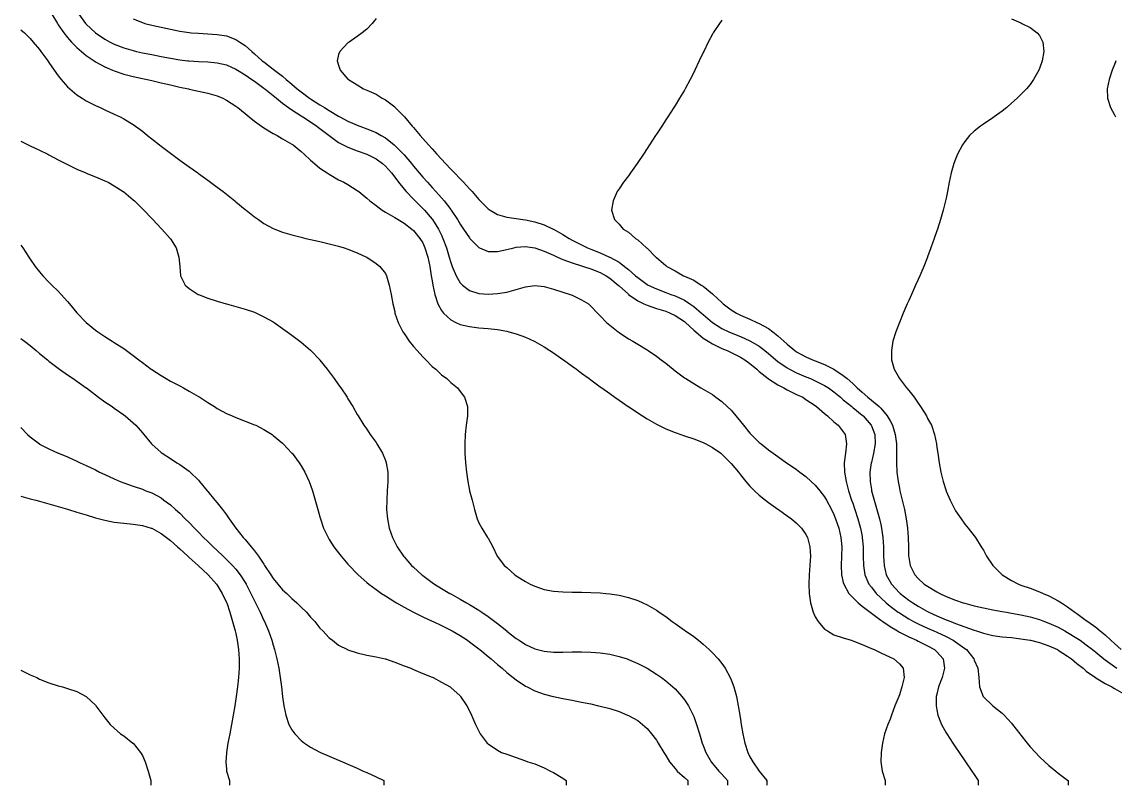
# Model space of a CAD drawing. Header units: inches. Extents: x 2679276 to 2679656, y 1246784 to 1247152.
# Drawn here: x 2679367.8 to 2679426.3, y 1246784 to 1246824.8 of the extents above; entities that cross this region are included whole.
import ezdxf

# ---------------------------------------------------------------- set-up
doc = ezdxf.new("R2010")
doc.units = ezdxf.units.IN
doc.header["$MEASUREMENT"] = 0
for name, color, linetype in [('475', 7, 'Continuous'), ('476', 7, 'Continuous'), ('477', 7, 'Continuous'), ('478', 7, 'Continuous'), ('479', 7, 'Continuous'), ('480', 7, 'Continuous'), ('481', 7, 'Continuous'), ('482', 7, 'Continuous'), ('483', 7, 'Continuous'), ('484', 7, 'Continuous'), ('485', 7, 'Continuous'), ('486', 7, 'Continuous'), ('487', 7, 'Continuous'), ('488', 7, 'Continuous')]:
    doc.layers.add(name, color=color, linetype=linetype)

msp = doc.modelspace()

# ---------------------------------------------------------------- linework, layer by layer
at = {"layer": '475', "elevation": 475}
msp.add_lwpolyline([(2679426.321, 1246822.75), (2679426.25, 1246822.547), (2679426.139, 1246822.25), (2679425.971, 1246821.75), (2679425.87, 1246821.25), (2679425.887, 1246820.75), (2679426.042, 1246820.25), (2679426.25, 1246819.866), (2679426.317, 1246819.75)], dxfattribs=at)
at = {"layer": '476', "elevation": 476}
msp.add_lwpolyline([(2679420.75, 1246824.994), (2679421.25, 1246824.774), (2679421.307, 1246824.75), (2679421.75, 1246824.536), (2679422.127, 1246824.25), (2679422.25, 1246824.1), (2679422.422, 1246823.75), (2679422.481, 1246823.25), (2679422.391, 1246822.75), (2679422.25, 1246822.333), (2679422.216, 1246822.25), (2679421.929, 1246821.75), (2679421.75, 1246821.479), (2679421.555, 1246821.25), (2679421.25, 1246820.945), (2679421.059, 1246820.75), (2679420.75, 1246820.484), (2679420.495, 1246820.25), (2679420.25, 1246820.062), (2679419.821, 1246819.75), (2679419.75, 1246819.702), (2679419.25, 1246819.364), (2679419.083, 1246819.25), (2679418.75, 1246818.977), (2679418.506, 1246818.75), (2679418.25, 1246818.427), (2679418.122, 1246818.25), (2679417.853, 1246817.75), (2679417.75, 1246817.49), (2679417.657, 1246817.25), (2679417.515, 1246816.75), (2679417.409, 1246816.25), (2679417.319, 1246815.75), (2679417.25, 1246815.393), (2679417.223, 1246815.25), (2679417.1, 1246814.75), (2679416.947, 1246814.25), (2679416.782, 1246813.75), (2679416.75, 1246813.656), (2679416.607, 1246813.25), (2679416.43, 1246812.75), (2679416.25, 1246812.257), (2679416.247, 1246812.25), (2679416.049, 1246811.75), (2679415.839, 1246811.25), (2679415.75, 1246811.047), (2679415.618, 1246810.75), (2679415.394, 1246810.25), (2679415.25, 1246809.922), (2679415.173, 1246809.75), (2679414.956, 1246809.25), (2679414.752, 1246808.75), (2679414.75, 1246808.746), (2679414.553, 1246808.25), (2679414.402, 1246807.75), (2679414.324, 1246807.25), (2679414.329, 1246806.75), (2679414.474, 1246806.25), (2679414.749, 1246805.75), (2679414.75, 1246805.749), (2679415.136, 1246805.25), (2679415.25, 1246805.113), (2679415.531, 1246804.75), (2679415.75, 1246804.431), (2679415.885, 1246804.25), (2679416.191, 1246803.75), (2679416.25, 1246803.62), (2679416.459, 1246803.25), (2679416.632, 1246802.75), (2679416.726, 1246802.25), (2679416.75, 1246802.069), (2679416.798, 1246801.75), (2679416.873, 1246801.25), (2679416.971, 1246800.75), (2679417.097, 1246800.25), (2679417.244, 1246799.75), (2679417.25, 1246799.732), (2679417.466, 1246799.25), (2679417.711, 1246798.75), (2679417.75, 1246798.675), (2679418.047, 1246798.25), (2679418.25, 1246797.969), (2679418.429, 1246797.75), (2679418.75, 1246797.342), (2679418.814, 1246797.25), (2679419.129, 1246796.75), (2679419.25, 1246796.561), (2679419.412, 1246796.25), (2679419.75, 1246795.751), (2679419.751, 1246795.75), (2679420.242, 1246795.25), (2679420.25, 1246795.245), (2679420.75, 1246794.945), (2679421.119, 1246794.75), (2679421.25, 1246794.702), (2679421.75, 1246794.528), (2679422.25, 1246794.338), (2679422.441, 1246794.25), (2679422.75, 1246794.131), (2679423.25, 1246793.867), (2679423.416, 1246793.75), (2679423.75, 1246793.545), (2679424.132, 1246793.25), (2679424.25, 1246793.173), (2679424.75, 1246792.807), (2679424.823, 1246792.75), (2679425.25, 1246792.448), (2679425.491, 1246792.25), (2679425.75, 1246792.038), (2679426.058, 1246791.75), (2679426.25, 1246791.577), (2679426.608, 1246791.25)], dxfattribs=at)
at = {"layer": '477', "elevation": 477}
msp.add_lwpolyline([(2679405.25, 1246824.929), (2679405.121, 1246824.75), (2679404.793, 1246824.25), (2679404.75, 1246824.176), (2679404.523, 1246823.75), (2679404.279, 1246823.25), (2679404.25, 1246823.185), (2679404.045, 1246822.75), (2679403.81, 1246822.25), (2679403.75, 1246822.125), (2679403.557, 1246821.75), (2679403.286, 1246821.25), (2679403.25, 1246821.185), (2679402.993, 1246820.75), (2679402.75, 1246820.358), (2679402.682, 1246820.25), (2679402.359, 1246819.75), (2679402.25, 1246819.585), (2679402.032, 1246819.25), (2679401.75, 1246818.822), (2679401.704, 1246818.75), (2679401.379, 1246818.25), (2679401.25, 1246818.056), (2679401.051, 1246817.75), (2679400.75, 1246817.305), (2679400.713, 1246817.25), (2679400.361, 1246816.75), (2679400.25, 1246816.599), (2679399.994, 1246816.25), (2679399.75, 1246815.896), (2679399.657, 1246815.75), (2679399.433, 1246815.25), (2679399.35, 1246814.75), (2679399.512, 1246814.25), (2679399.75, 1246814.011), (2679399.98, 1246813.75), (2679400.25, 1246813.58), (2679400.636, 1246813.25), (2679400.75, 1246813.176), (2679401.214, 1246812.75), (2679401.25, 1246812.72), (2679401.713, 1246812.25), (2679401.75, 1246812.218), (2679402.25, 1246811.794), (2679402.303, 1246811.75), (2679402.75, 1246811.511), (2679403.206, 1246811.25), (2679403.25, 1246811.232), (2679403.75, 1246811.008), (2679404.148, 1246810.75), (2679404.25, 1246810.689), (2679404.75, 1246810.281), (2679404.781, 1246810.25), (2679405.25, 1246809.813), (2679405.318, 1246809.75), (2679405.75, 1246809.434), (2679406.03, 1246809.25), (2679406.25, 1246809.147), (2679406.75, 1246808.933), (2679407.116, 1246808.75), (2679407.25, 1246808.693), (2679407.75, 1246808.42), (2679407.978, 1246808.25), (2679408.25, 1246808.042), (2679408.566, 1246807.75), (2679408.75, 1246807.587), (2679409.148, 1246807.25), (2679409.25, 1246807.181), (2679409.75, 1246806.913), (2679410.095, 1246806.75), (2679410.25, 1246806.691), (2679410.75, 1246806.501), (2679411.242, 1246806.25), (2679411.25, 1246806.246), (2679411.75, 1246805.919), (2679411.947, 1246805.75), (2679412.25, 1246805.484), (2679412.491, 1246805.25), (2679412.75, 1246805.023), (2679413.065, 1246804.75), (2679413.25, 1246804.601), (2679413.659, 1246804.25), (2679413.75, 1246804.158), (2679414.104, 1246803.75), (2679414.25, 1246803.494), (2679414.383, 1246803.25), (2679414.53, 1246802.75), (2679414.586, 1246802.25), (2679414.595, 1246801.75), (2679414.589, 1246801.25), (2679414.609, 1246800.75), (2679414.676, 1246800.25), (2679414.75, 1246799.881), (2679414.779, 1246799.75), (2679414.903, 1246799.25), (2679415.019, 1246798.75), (2679415.115, 1246798.25), (2679415.185, 1246797.75), (2679415.225, 1246797.25), (2679415.235, 1246796.75), (2679415.24, 1246796.25), (2679415.25, 1246796.172), (2679415.322, 1246795.75), (2679415.567, 1246795.25), (2679415.75, 1246795.047), (2679416.082, 1246794.75), (2679416.25, 1246794.638), (2679416.75, 1246794.338), (2679416.912, 1246794.25), (2679417.25, 1246794.099), (2679417.75, 1246793.899), (2679418.168, 1246793.75), (2679418.25, 1246793.726), (2679418.75, 1246793.6), (2679419.25, 1246793.485), (2679419.75, 1246793.384), (2679420.25, 1246793.293), (2679420.484, 1246793.25), (2679420.75, 1246793.207), (2679421.25, 1246793.114), (2679421.75, 1246792.999), (2679422.25, 1246792.853), (2679422.521, 1246792.75), (2679422.75, 1246792.669), (2679423.25, 1246792.445), (2679423.606, 1246792.25), (2679423.75, 1246792.172), (2679424.25, 1246791.864), (2679424.416, 1246791.75), (2679424.75, 1246791.51), (2679425.078, 1246791.25), (2679425.25, 1246791.109), (2679425.679, 1246790.75), (2679425.75, 1246790.694), (2679426.25, 1246790.338), (2679426.39, 1246790.25)], dxfattribs=at)
at = {"layer": '478', "elevation": 478}
msp.add_lwpolyline([(2679386.75, 1246825.014), (2679386.546, 1246824.75), (2679386.25, 1246824.446), (2679386.008, 1246824.25), (2679385.75, 1246824.056), (2679385.309, 1246823.75), (2679385.25, 1246823.702), (2679384.814, 1246823.25), (2679384.75, 1246823.08), (2679384.674, 1246822.75), (2679384.75, 1246822.509), (2679384.828, 1246822.25), (2679385.25, 1246821.773), (2679385.269, 1246821.75), (2679385.75, 1246821.462), (2679386.073, 1246821.25), (2679386.25, 1246821.179), (2679386.75, 1246820.957), (2679387.074, 1246820.75), (2679387.25, 1246820.664), (2679387.75, 1246820.28), (2679387.778, 1246820.25), (2679388.25, 1246819.775), (2679388.269, 1246819.75), (2679388.688, 1246819.25), (2679388.75, 1246819.179), (2679389.113, 1246818.75), (2679389.25, 1246818.592), (2679389.558, 1246818.25), (2679389.75, 1246818.034), (2679390.009, 1246817.75), (2679390.25, 1246817.483), (2679390.466, 1246817.25), (2679390.75, 1246816.948), (2679390.944, 1246816.75), (2679391.25, 1246816.435), (2679391.433, 1246816.25), (2679391.75, 1246815.901), (2679391.886, 1246815.75), (2679392.25, 1246815.321), (2679392.314, 1246815.25), (2679392.75, 1246814.824), (2679392.852, 1246814.75), (2679393.25, 1246814.531), (2679393.75, 1246814.385), (2679394.25, 1246814.304), (2679394.613, 1246814.25), (2679394.75, 1246814.233), (2679395.25, 1246814.136), (2679395.75, 1246813.977), (2679396.231, 1246813.75), (2679396.25, 1246813.741), (2679396.75, 1246813.463), (2679397.085, 1246813.25), (2679397.25, 1246813.16), (2679397.75, 1246812.905), (2679398.064, 1246812.75), (2679398.25, 1246812.677), (2679398.75, 1246812.48), (2679399.245, 1246812.25), (2679399.25, 1246812.248), (2679399.75, 1246811.968), (2679400.047, 1246811.75), (2679400.25, 1246811.589), (2679400.637, 1246811.25), (2679400.75, 1246811.153), (2679401.25, 1246810.787), (2679401.314, 1246810.75), (2679401.75, 1246810.544), (2679402.25, 1246810.353), (2679402.52, 1246810.25), (2679402.75, 1246810.167), (2679403.25, 1246809.938), (2679403.547, 1246809.75), (2679403.75, 1246809.608), (2679404.17, 1246809.25), (2679404.25, 1246809.178), (2679404.743, 1246808.75), (2679404.75, 1246808.744), (2679405.25, 1246808.428), (2679405.619, 1246808.25), (2679405.75, 1246808.191), (2679406.25, 1246807.991), (2679406.75, 1246807.77), (2679406.787, 1246807.75), (2679407.25, 1246807.475), (2679407.547, 1246807.25), (2679407.75, 1246807.083), (2679408.141, 1246806.75), (2679408.25, 1246806.662), (2679408.75, 1246806.317), (2679408.871, 1246806.25), (2679409.25, 1246806.057), (2679409.75, 1246805.849), (2679409.992, 1246805.75), (2679410.25, 1246805.636), (2679410.75, 1246805.382), (2679410.955, 1246805.25), (2679411.25, 1246805.034), (2679411.594, 1246804.75), (2679411.75, 1246804.618), (2679412.199, 1246804.25), (2679412.25, 1246804.208), (2679412.75, 1246803.798), (2679412.804, 1246803.75), (2679413.239, 1246803.25), (2679413.25, 1246803.225), (2679413.428, 1246802.75), (2679413.449, 1246802.25), (2679413.369, 1246801.75), (2679413.25, 1246801.259), (2679413.247, 1246801.25), (2679413.169, 1246800.75), (2679413.182, 1246800.25), (2679413.25, 1246799.823), (2679413.262, 1246799.75), (2679413.394, 1246799.25), (2679413.541, 1246798.75), (2679413.679, 1246798.25), (2679413.75, 1246797.935), (2679413.793, 1246797.75), (2679413.87, 1246797.25), (2679413.896, 1246796.75), (2679413.898, 1246796.25), (2679413.93, 1246795.75), (2679414.049, 1246795.25), (2679414.25, 1246794.875), (2679414.326, 1246794.75), (2679414.75, 1246794.293), (2679414.796, 1246794.25), (2679415.25, 1246793.899), (2679415.465, 1246793.75), (2679415.75, 1246793.574), (2679416.25, 1246793.287), (2679416.321, 1246793.25), (2679416.75, 1246793.056), (2679417.25, 1246792.847), (2679417.496, 1246792.75), (2679417.75, 1246792.655), (2679418.25, 1246792.472), (2679418.75, 1246792.289), (2679418.882, 1246792.25), (2679419.25, 1246792.126), (2679419.75, 1246792.012), (2679420.25, 1246791.94), (2679420.75, 1246791.891), (2679421.25, 1246791.835), (2679421.75, 1246791.755), (2679421.772, 1246791.75), (2679422.25, 1246791.624), (2679422.75, 1246791.451), (2679423.204, 1246791.25), (2679423.25, 1246791.225), (2679423.75, 1246790.899), (2679423.961, 1246790.75), (2679424.25, 1246790.511), (2679424.576, 1246790.25), (2679424.75, 1246790.104), (2679425.246, 1246789.75), (2679425.25, 1246789.747), (2679425.75, 1246789.431), (2679426.112, 1246789.25), (2679426.25, 1246789.17), (2679426.75, 1246788.886)], dxfattribs=at)
at = {"layer": '479', "elevation": 479}
msp.add_lwpolyline([(2679373.75, 1246824.994), (2679374.25, 1246824.793), (2679374.378, 1246824.75), (2679374.75, 1246824.663), (2679375.25, 1246824.553), (2679375.75, 1246824.443), (2679376.25, 1246824.341), (2679376.75, 1246824.261), (2679376.859, 1246824.25), (2679377.25, 1246824.22), (2679377.75, 1246824.198), (2679378.25, 1246824.162), (2679378.75, 1246824.077), (2679379.25, 1246823.888), (2679379.459, 1246823.75), (2679379.75, 1246823.562), (2679380.098, 1246823.25), (2679380.25, 1246823.126), (2679380.667, 1246822.75), (2679380.75, 1246822.685), (2679381.25, 1246822.298), (2679381.311, 1246822.25), (2679381.75, 1246821.918), (2679381.951, 1246821.75), (2679382.25, 1246821.501), (2679382.536, 1246821.25), (2679382.75, 1246821.08), (2679383.186, 1246820.75), (2679383.25, 1246820.708), (2679383.75, 1246820.398), (2679383.988, 1246820.25), (2679384.25, 1246820.09), (2679384.75, 1246819.786), (2679384.817, 1246819.75), (2679385.25, 1246819.52), (2679385.75, 1246819.302), (2679385.883, 1246819.25), (2679386.25, 1246819.116), (2679386.75, 1246818.91), (2679387.025, 1246818.75), (2679387.25, 1246818.622), (2679387.715, 1246818.25), (2679387.75, 1246818.221), (2679388.214, 1246817.75), (2679388.25, 1246817.71), (2679388.643, 1246817.25), (2679388.75, 1246817.117), (2679389.058, 1246816.75), (2679389.25, 1246816.523), (2679389.496, 1246816.25), (2679389.75, 1246815.973), (2679389.957, 1246815.75), (2679390.25, 1246815.42), (2679390.397, 1246815.25), (2679390.75, 1246814.785), (2679390.777, 1246814.75), (2679391.114, 1246814.25), (2679391.25, 1246814.014), (2679391.434, 1246813.75), (2679391.75, 1246813.271), (2679391.77, 1246813.25), (2679392.25, 1246812.765), (2679392.283, 1246812.75), (2679392.75, 1246812.547), (2679393.25, 1246812.549), (2679393.75, 1246812.661), (2679394.122, 1246812.75), (2679394.25, 1246812.774), (2679394.75, 1246812.813), (2679395.242, 1246812.75), (2679395.25, 1246812.749), (2679395.75, 1246812.571), (2679396.25, 1246812.35), (2679396.467, 1246812.25), (2679396.75, 1246812.126), (2679397.25, 1246811.938), (2679397.75, 1246811.783), (2679397.853, 1246811.75), (2679398.25, 1246811.618), (2679398.75, 1246811.419), (2679399.065, 1246811.25), (2679399.25, 1246811.127), (2679399.709, 1246810.75), (2679399.75, 1246810.711), (2679400.25, 1246810.258), (2679400.261, 1246810.25), (2679400.75, 1246809.905), (2679401.085, 1246809.75), (2679401.25, 1246809.675), (2679401.75, 1246809.504), (2679402.25, 1246809.346), (2679402.495, 1246809.25), (2679402.75, 1246809.125), (2679403.25, 1246808.795), (2679403.305, 1246808.75), (2679403.75, 1246808.339), (2679403.852, 1246808.25), (2679404.25, 1246807.919), (2679404.512, 1246807.75), (2679404.75, 1246807.601), (2679405.25, 1246807.364), (2679405.533, 1246807.25), (2679405.75, 1246807.144), (2679406.25, 1246806.889), (2679406.487, 1246806.75), (2679406.75, 1246806.552), (2679407.121, 1246806.25), (2679407.25, 1246806.135), (2679407.735, 1246805.75), (2679407.75, 1246805.738), (2679408.25, 1246805.407), (2679408.572, 1246805.25), (2679408.75, 1246805.149), (2679409.25, 1246804.903), (2679409.578, 1246804.75), (2679409.75, 1246804.637), (2679410.25, 1246804.3), (2679410.318, 1246804.25), (2679410.75, 1246803.878), (2679410.905, 1246803.75), (2679411.25, 1246803.439), (2679411.472, 1246803.25), (2679411.75, 1246802.906), (2679411.855, 1246802.75), (2679411.926, 1246802.25), (2679411.858, 1246801.75), (2679411.792, 1246801.25), (2679411.804, 1246800.75), (2679411.894, 1246800.25), (2679412.031, 1246799.75), (2679412.192, 1246799.25), (2679412.25, 1246799.084), (2679412.361, 1246798.75), (2679412.522, 1246798.25), (2679412.661, 1246797.75), (2679412.75, 1246797.307), (2679412.761, 1246797.25), (2679412.806, 1246796.75), (2679412.811, 1246796.25), (2679412.826, 1246795.75), (2679412.906, 1246795.25), (2679413.123, 1246794.75), (2679413.25, 1246794.584), (2679413.51, 1246794.25), (2679413.75, 1246794.019), (2679414.041, 1246793.75), (2679414.25, 1246793.581), (2679414.691, 1246793.25), (2679414.75, 1246793.209), (2679415.25, 1246792.894), (2679415.509, 1246792.75), (2679415.75, 1246792.625), (2679416.25, 1246792.395), (2679416.588, 1246792.25), (2679416.75, 1246792.177), (2679417.25, 1246791.946), (2679417.635, 1246791.75), (2679417.75, 1246791.672), (2679418.25, 1246791.307), (2679418.331, 1246791.25), (2679418.731, 1246790.75), (2679418.75, 1246790.687), (2679418.945, 1246790.25), (2679419.003, 1246789.75), (2679419.031, 1246789.25), (2679419.225, 1246788.75), (2679419.25, 1246788.72), (2679419.75, 1246788.251), (2679419.751, 1246788.25), (2679420.25, 1246787.841), (2679420.348, 1246787.75), (2679420.75, 1246787.317), (2679420.807, 1246787.25), (2679421.19, 1246786.75), (2679421.25, 1246786.668), (2679421.583, 1246786.25), (2679421.75, 1246786.047), (2679422.023, 1246785.75), (2679422.25, 1246785.514), (2679422.532, 1246785.25), (2679422.75, 1246785.049), (2679423.11, 1246784.75), (2679423.25, 1246784.634), (2679423.75, 1246784.271), (2679423.785, 1246784.25), (2679423.785, 1246784)], dxfattribs=at)
at = {"layer": '480', "elevation": 480}
msp.add_lwpolyline([(2679370.858, 1246825.25), (2679371.205, 1246824.75), (2679371.25, 1246824.7), (2679371.736, 1246824.25), (2679371.75, 1246824.239), (2679372.25, 1246823.906), (2679372.534, 1246823.75), (2679372.75, 1246823.64), (2679373.25, 1246823.443), (2679373.75, 1246823.292), (2679373.928, 1246823.25), (2679374.25, 1246823.177), (2679374.75, 1246823.079), (2679375.25, 1246822.984), (2679375.75, 1246822.889), (2679376.25, 1246822.805), (2679376.676, 1246822.75), (2679376.75, 1246822.741), (2679377.25, 1246822.706), (2679377.75, 1246822.687), (2679378.25, 1246822.643), (2679378.75, 1246822.529), (2679379.25, 1246822.309), (2679379.343, 1246822.25), (2679379.75, 1246821.996), (2679380.106, 1246821.75), (2679380.25, 1246821.65), (2679380.75, 1246821.291), (2679380.805, 1246821.25), (2679381.25, 1246820.894), (2679381.426, 1246820.75), (2679381.75, 1246820.486), (2679382.064, 1246820.25), (2679382.25, 1246820.119), (2679382.75, 1246819.799), (2679382.829, 1246819.75), (2679383.25, 1246819.478), (2679383.589, 1246819.25), (2679383.75, 1246819.125), (2679384.243, 1246818.75), (2679384.25, 1246818.744), (2679384.75, 1246818.381), (2679385, 1246818.25), (2679385.25, 1246818.119), (2679385.75, 1246817.931), (2679386.25, 1246817.754), (2679386.259, 1246817.75), (2679386.75, 1246817.502), (2679387.097, 1246817.25), (2679387.25, 1246817.113), (2679387.571, 1246816.75), (2679387.75, 1246816.52), (2679387.95, 1246816.25), (2679388.25, 1246815.875), (2679388.354, 1246815.75), (2679388.75, 1246815.341), (2679388.838, 1246815.25), (2679389.25, 1246814.852), (2679389.344, 1246814.75), (2679389.75, 1246814.275), (2679389.769, 1246814.25), (2679390.087, 1246813.75), (2679390.25, 1246813.42), (2679390.332, 1246813.25), (2679390.521, 1246812.75), (2679390.671, 1246812.25), (2679390.75, 1246811.966), (2679390.827, 1246811.75), (2679391.033, 1246811.25), (2679391.25, 1246810.87), (2679391.369, 1246810.75), (2679391.75, 1246810.465), (2679392.25, 1246810.302), (2679392.75, 1246810.259), (2679393.25, 1246810.292), (2679393.75, 1246810.38), (2679394.25, 1246810.511), (2679394.75, 1246810.653), (2679395.25, 1246810.725), (2679395.75, 1246810.672), (2679396.25, 1246810.53), (2679396.75, 1246810.364), (2679397.144, 1246810.25), (2679397.25, 1246810.202), (2679397.75, 1246809.966), (2679398.109, 1246809.75), (2679398.25, 1246809.625), (2679398.603, 1246809.25), (2679398.75, 1246809.099), (2679399.089, 1246808.75), (2679399.25, 1246808.604), (2679399.707, 1246808.25), (2679399.75, 1246808.216), (2679400.25, 1246807.877), (2679400.493, 1246807.75), (2679400.75, 1246807.585), (2679401.25, 1246807.286), (2679401.309, 1246807.25), (2679401.75, 1246806.956), (2679402.007, 1246806.75), (2679402.25, 1246806.573), (2679402.646, 1246806.25), (2679402.75, 1246806.171), (2679403.25, 1246805.796), (2679403.317, 1246805.75), (2679403.75, 1246805.485), (2679404.124, 1246805.25), (2679404.25, 1246805.188), (2679404.75, 1246804.89), (2679404.927, 1246804.75), (2679405.25, 1246804.53), (2679405.543, 1246804.25), (2679405.75, 1246804.054), (2679406.004, 1246803.75), (2679406.25, 1246803.455), (2679406.404, 1246803.25), (2679406.75, 1246802.836), (2679406.826, 1246802.75), (2679407.25, 1246802.337), (2679407.351, 1246802.25), (2679407.75, 1246801.934), (2679408.001, 1246801.75), (2679408.25, 1246801.573), (2679408.711, 1246801.25), (2679408.75, 1246801.223), (2679409.25, 1246800.884), (2679409.422, 1246800.75), (2679409.75, 1246800.514), (2679410.031, 1246800.25), (2679410.25, 1246800.053), (2679410.491, 1246799.75), (2679410.75, 1246799.422), (2679410.847, 1246799.25), (2679411.118, 1246798.75), (2679411.25, 1246798.477), (2679411.339, 1246798.25), (2679411.502, 1246797.75), (2679411.617, 1246797.25), (2679411.664, 1246796.75), (2679411.654, 1246796.25), (2679411.634, 1246795.75), (2679411.652, 1246795.25), (2679411.75, 1246794.847), (2679411.774, 1246794.75), (2679412.053, 1246794.25), (2679412.25, 1246794.035), (2679412.536, 1246793.75), (2679412.75, 1246793.582), (2679413.18, 1246793.25), (2679413.25, 1246793.2), (2679413.75, 1246792.828), (2679413.859, 1246792.75), (2679414.25, 1246792.481), (2679414.642, 1246792.25), (2679414.75, 1246792.188), (2679415.25, 1246791.932), (2679415.668, 1246791.75), (2679415.75, 1246791.709), (2679416.25, 1246791.457), (2679416.632, 1246791.25), (2679416.75, 1246791.137), (2679417.084, 1246790.75), (2679417.162, 1246790.25), (2679417.039, 1246789.75), (2679416.85, 1246789.25), (2679416.75, 1246788.858), (2679416.722, 1246788.75), (2679416.713, 1246788.25), (2679416.75, 1246788.029), (2679416.809, 1246787.75), (2679417.01, 1246787.25), (2679417.25, 1246786.798), (2679417.284, 1246786.75), (2679417.607, 1246786.25), (2679417.75, 1246786.026), (2679417.943, 1246785.75), (2679418.25, 1246785.297), (2679418.281, 1246785.25), (2679418.621, 1246784.75), (2679418.75, 1246784.571), (2679418.968, 1246784.25), (2679418.968, 1246784)], dxfattribs=at)
at = {"layer": '481', "elevation": 481}
msp.add_lwpolyline([(2679369.408, 1246825.25), (2679369.701, 1246824.75), (2679369.75, 1246824.679), (2679370.042, 1246824.25), (2679370.25, 1246823.993), (2679370.467, 1246823.75), (2679370.75, 1246823.464), (2679371.001, 1246823.25), (2679371.25, 1246823.04), (2679371.678, 1246822.75), (2679371.75, 1246822.7), (2679372.25, 1246822.421), (2679372.657, 1246822.25), (2679372.75, 1246822.21), (2679373.25, 1246822.041), (2679373.75, 1246821.912), (2679374.25, 1246821.804), (2679374.514, 1246821.75), (2679374.75, 1246821.695), (2679375.25, 1246821.577), (2679375.75, 1246821.458), (2679376.25, 1246821.344), (2679376.71, 1246821.25), (2679376.75, 1246821.239), (2679377.25, 1246821.124), (2679377.75, 1246821.01), (2679378.25, 1246820.868), (2679378.56, 1246820.75), (2679378.75, 1246820.646), (2679379.25, 1246820.323), (2679379.354, 1246820.25), (2679379.75, 1246819.92), (2679379.965, 1246819.75), (2679380.25, 1246819.513), (2679380.619, 1246819.25), (2679380.75, 1246819.157), (2679381.25, 1246818.853), (2679381.456, 1246818.75), (2679381.75, 1246818.58), (2679382.25, 1246818.296), (2679382.319, 1246818.25), (2679382.75, 1246817.902), (2679382.914, 1246817.75), (2679383.25, 1246817.433), (2679383.451, 1246817.25), (2679383.75, 1246817.007), (2679384.135, 1246816.75), (2679384.25, 1246816.676), (2679384.75, 1246816.388), (2679385.032, 1246816.25), (2679385.25, 1246816.125), (2679385.75, 1246815.813), (2679385.831, 1246815.75), (2679386.25, 1246815.408), (2679386.413, 1246815.25), (2679386.75, 1246814.999), (2679387.077, 1246814.75), (2679387.25, 1246814.651), (2679387.75, 1246814.362), (2679387.928, 1246814.25), (2679388.25, 1246814.06), (2679388.663, 1246813.75), (2679388.75, 1246813.677), (2679389.1, 1246813.25), (2679389.25, 1246813.002), (2679389.365, 1246812.75), (2679389.519, 1246812.25), (2679389.625, 1246811.75), (2679389.707, 1246811.25), (2679389.75, 1246810.974), (2679389.786, 1246810.75), (2679389.889, 1246810.25), (2679390.054, 1246809.75), (2679390.25, 1246809.386), (2679390.353, 1246809.25), (2679390.75, 1246808.887), (2679391.02, 1246808.75), (2679391.25, 1246808.648), (2679391.75, 1246808.53), (2679392.25, 1246808.47), (2679392.75, 1246808.427), (2679393.25, 1246808.37), (2679393.75, 1246808.279), (2679393.863, 1246808.25), (2679394.25, 1246808.142), (2679394.75, 1246807.961), (2679395.209, 1246807.75), (2679395.25, 1246807.73), (2679395.75, 1246807.445), (2679396.056, 1246807.25), (2679396.25, 1246807.12), (2679396.75, 1246806.772), (2679396.78, 1246806.75), (2679397.25, 1246806.412), (2679397.469, 1246806.25), (2679397.75, 1246806.044), (2679398.149, 1246805.75), (2679398.25, 1246805.674), (2679398.75, 1246805.306), (2679398.829, 1246805.25), (2679399.25, 1246804.943), (2679399.528, 1246804.75), (2679399.75, 1246804.591), (2679400.247, 1246804.25), (2679400.25, 1246804.248), (2679400.75, 1246803.91), (2679401.003, 1246803.75), (2679401.25, 1246803.593), (2679401.75, 1246803.311), (2679401.871, 1246803.25), (2679402.25, 1246803.064), (2679402.75, 1246802.86), (2679403.064, 1246802.75), (2679403.25, 1246802.686), (2679403.75, 1246802.519), (2679404.25, 1246802.328), (2679404.403, 1246802.25), (2679404.75, 1246802.067), (2679405.19, 1246801.75), (2679405.25, 1246801.702), (2679405.713, 1246801.25), (2679405.75, 1246801.208), (2679406.137, 1246800.75), (2679406.25, 1246800.602), (2679406.543, 1246800.25), (2679406.75, 1246800.002), (2679407.004, 1246799.75), (2679407.25, 1246799.513), (2679407.582, 1246799.25), (2679407.75, 1246799.118), (2679408.25, 1246798.77), (2679408.279, 1246798.75), (2679408.75, 1246798.413), (2679408.971, 1246798.25), (2679409.25, 1246798.011), (2679409.504, 1246797.75), (2679409.75, 1246797.4), (2679409.829, 1246797.25), (2679409.964, 1246796.75), (2679409.988, 1246796.25), (2679409.958, 1246795.75), (2679409.918, 1246795.25), (2679409.901, 1246794.75), (2679409.925, 1246794.25), (2679409.998, 1246793.75), (2679410.141, 1246793.25), (2679410.25, 1246792.998), (2679410.398, 1246792.75), (2679410.75, 1246792.349), (2679410.9, 1246792.25), (2679411.25, 1246792.048), (2679411.75, 1246791.874), (2679412.173, 1246791.75), (2679412.25, 1246791.725), (2679412.75, 1246791.524), (2679413.25, 1246791.318), (2679413.408, 1246791.25), (2679413.75, 1246791.08), (2679414.25, 1246790.849), (2679414.455, 1246790.75), (2679414.75, 1246790.497), (2679414.952, 1246790.25), (2679414.996, 1246789.75), (2679414.873, 1246789.25), (2679414.75, 1246788.837), (2679414.713, 1246788.75), (2679414.51, 1246788.25), (2679414.324, 1246787.75), (2679414.25, 1246787.537), (2679414.127, 1246787.25), (2679413.959, 1246786.75), (2679413.84, 1246786.25), (2679413.772, 1246785.75), (2679413.764, 1246785.25), (2679413.834, 1246784.75), (2679413.991, 1246784.25), (2679413.991, 1246784)], dxfattribs=at)
at = {"layer": '482', "elevation": 482}
msp.add_lwpolyline([(2679367.75, 1246824.411), (2679367.941, 1246824.25), (2679368.25, 1246823.941), (2679368.413, 1246823.75), (2679368.75, 1246823.346), (2679368.823, 1246823.25), (2679369.189, 1246822.75), (2679369.25, 1246822.66), (2679369.529, 1246822.25), (2679369.75, 1246821.939), (2679369.904, 1246821.75), (2679370.25, 1246821.36), (2679370.373, 1246821.25), (2679370.75, 1246820.931), (2679371.036, 1246820.75), (2679371.25, 1246820.61), (2679371.75, 1246820.351), (2679371.99, 1246820.25), (2679372.25, 1246820.125), (2679372.75, 1246819.899), (2679373.069, 1246819.75), (2679373.25, 1246819.652), (2679373.75, 1246819.339), (2679373.876, 1246819.25), (2679374.25, 1246818.977), (2679374.529, 1246818.75), (2679374.75, 1246818.581), (2679375.163, 1246818.25), (2679375.25, 1246818.183), (2679375.75, 1246817.804), (2679375.822, 1246817.75), (2679376.25, 1246817.44), (2679376.513, 1246817.25), (2679376.75, 1246817.081), (2679377.211, 1246816.75), (2679377.25, 1246816.722), (2679377.75, 1246816.361), (2679377.901, 1246816.25), (2679378.25, 1246815.994), (2679378.569, 1246815.75), (2679378.75, 1246815.612), (2679379.197, 1246815.25), (2679379.25, 1246815.208), (2679379.75, 1246814.793), (2679379.804, 1246814.75), (2679380.25, 1246814.397), (2679380.463, 1246814.25), (2679380.75, 1246814.052), (2679381.25, 1246813.783), (2679381.333, 1246813.75), (2679381.75, 1246813.583), (2679382.25, 1246813.43), (2679382.75, 1246813.305), (2679382.998, 1246813.25), (2679383.25, 1246813.191), (2679383.75, 1246813.076), (2679384.25, 1246812.958), (2679384.75, 1246812.832), (2679385.043, 1246812.75), (2679385.25, 1246812.675), (2679385.75, 1246812.467), (2679386.248, 1246812.25), (2679386.25, 1246812.249), (2679386.75, 1246811.904), (2679386.957, 1246811.75), (2679387.25, 1246811.368), (2679387.31, 1246811.25), (2679387.456, 1246810.75), (2679387.555, 1246810.25), (2679387.647, 1246809.75), (2679387.75, 1246809.333), (2679387.765, 1246809.25), (2679387.931, 1246808.75), (2679388.187, 1246808.25), (2679388.25, 1246808.153), (2679388.523, 1246807.75), (2679388.75, 1246807.463), (2679388.945, 1246807.25), (2679389.25, 1246806.903), (2679389.423, 1246806.75), (2679389.75, 1246806.401), (2679389.946, 1246806.25), (2679390.25, 1246805.951), (2679390.536, 1246805.75), (2679390.75, 1246805.535), (2679391.108, 1246805.25), (2679391.25, 1246805.052), (2679391.492, 1246804.75), (2679391.645, 1246804.25), (2679391.642, 1246803.75), (2679391.579, 1246803.25), (2679391.525, 1246802.75), (2679391.502, 1246802.25), (2679391.504, 1246801.75), (2679391.53, 1246801.25), (2679391.582, 1246800.75), (2679391.659, 1246800.25), (2679391.75, 1246799.759), (2679391.752, 1246799.75), (2679391.893, 1246799.25), (2679392.025, 1246798.75), (2679392.165, 1246798.25), (2679392.25, 1246798.026), (2679392.403, 1246797.75), (2679392.722, 1246797.25), (2679392.75, 1246797.206), (2679392.995, 1246796.75), (2679393.239, 1246796.25), (2679393.25, 1246796.236), (2679393.614, 1246795.75), (2679393.75, 1246795.635), (2679394.173, 1246795.25), (2679394.25, 1246795.202), (2679394.75, 1246794.896), (2679394.993, 1246794.75), (2679395.25, 1246794.636), (2679395.75, 1246794.471), (2679396.25, 1246794.376), (2679396.75, 1246794.339), (2679397.25, 1246794.329), (2679397.75, 1246794.324), (2679398.25, 1246794.313), (2679398.75, 1246794.284), (2679399.04, 1246794.25), (2679399.25, 1246794.231), (2679399.75, 1246794.154), (2679400.25, 1246794.041), (2679400.75, 1246793.878), (2679401.028, 1246793.75), (2679401.25, 1246793.654), (2679401.75, 1246793.358), (2679401.896, 1246793.25), (2679402.25, 1246793.013), (2679402.594, 1246792.75), (2679402.75, 1246792.644), (2679403.25, 1246792.29), (2679403.306, 1246792.25), (2679403.75, 1246791.946), (2679403.999, 1246791.75), (2679404.25, 1246791.549), (2679404.572, 1246791.25), (2679404.75, 1246791.08), (2679405.049, 1246790.75), (2679405.25, 1246790.504), (2679405.426, 1246790.25), (2679405.699, 1246789.75), (2679405.75, 1246789.631), (2679405.895, 1246789.25), (2679406.032, 1246788.75), (2679406.132, 1246788.25), (2679406.214, 1246787.75), (2679406.25, 1246787.506), (2679406.292, 1246787.25), (2679406.374, 1246786.75), (2679406.479, 1246786.25), (2679406.64, 1246785.75), (2679406.75, 1246785.521), (2679406.9, 1246785.25), (2679407.246, 1246784.75), (2679407.25, 1246784.745), (2679407.66, 1246784.25), (2679407.66, 1246784)], dxfattribs=at)
at = {"layer": '483', "elevation": 483}
msp.add_lwpolyline([(2679367.75, 1246818.454), (2679368.135, 1246818.25), (2679368.25, 1246818.195), (2679368.75, 1246817.963), (2679369.185, 1246817.75), (2679369.25, 1246817.72), (2679369.75, 1246817.459), (2679370.144, 1246817.25), (2679370.25, 1246817.196), (2679370.75, 1246816.954), (2679371.228, 1246816.75), (2679371.25, 1246816.741), (2679371.75, 1246816.544), (2679372.25, 1246816.331), (2679372.415, 1246816.25), (2679372.75, 1246816.065), (2679373.229, 1246815.75), (2679373.25, 1246815.733), (2679373.75, 1246815.312), (2679373.822, 1246815.25), (2679374.25, 1246814.825), (2679374.33, 1246814.75), (2679374.75, 1246814.306), (2679374.809, 1246814.25), (2679375.25, 1246813.784), (2679375.287, 1246813.75), (2679375.734, 1246813.25), (2679375.75, 1246813.223), (2679376.051, 1246812.75), (2679376.204, 1246812.25), (2679376.249, 1246811.75), (2679376.25, 1246811.743), (2679376.297, 1246811.25), (2679376.534, 1246810.75), (2679376.75, 1246810.561), (2679377.236, 1246810.25), (2679377.25, 1246810.244), (2679377.75, 1246810.043), (2679378.25, 1246809.882), (2679378.733, 1246809.75), (2679378.75, 1246809.745), (2679379.25, 1246809.602), (2679379.75, 1246809.456), (2679380.25, 1246809.293), (2679380.36, 1246809.25), (2679380.75, 1246809.057), (2679381.25, 1246808.781), (2679381.3, 1246808.75), (2679381.75, 1246808.428), (2679382, 1246808.25), (2679382.25, 1246808.07), (2679382.68, 1246807.75), (2679382.75, 1246807.698), (2679383.25, 1246807.269), (2679383.269, 1246807.25), (2679383.739, 1246806.75), (2679383.75, 1246806.737), (2679384.136, 1246806.25), (2679384.25, 1246806.103), (2679384.509, 1246805.75), (2679384.75, 1246805.417), (2679384.866, 1246805.25), (2679385.2, 1246804.75), (2679385.25, 1246804.671), (2679385.504, 1246804.25), (2679385.75, 1246803.835), (2679385.798, 1246803.75), (2679386.104, 1246803.25), (2679386.25, 1246803.04), (2679386.444, 1246802.75), (2679386.75, 1246802.323), (2679386.797, 1246802.25), (2679387.091, 1246801.75), (2679387.25, 1246801.371), (2679387.293, 1246801.25), (2679387.38, 1246800.75), (2679387.385, 1246800.25), (2679387.353, 1246799.75), (2679387.32, 1246799.25), (2679387.316, 1246798.75), (2679387.359, 1246798.25), (2679387.458, 1246797.75), (2679387.624, 1246797.25), (2679387.75, 1246796.998), (2679387.875, 1246796.75), (2679388.217, 1246796.25), (2679388.25, 1246796.212), (2679388.656, 1246795.75), (2679388.75, 1246795.661), (2679389.199, 1246795.25), (2679389.25, 1246795.211), (2679389.75, 1246794.841), (2679389.879, 1246794.75), (2679390.25, 1246794.522), (2679390.704, 1246794.25), (2679390.75, 1246794.225), (2679391.25, 1246793.947), (2679391.586, 1246793.75), (2679391.75, 1246793.656), (2679392.25, 1246793.351), (2679392.405, 1246793.25), (2679392.75, 1246793.017), (2679393.113, 1246792.75), (2679393.25, 1246792.644), (2679393.741, 1246792.25), (2679393.75, 1246792.243), (2679394.25, 1246791.853), (2679394.403, 1246791.75), (2679394.75, 1246791.521), (2679395.25, 1246791.286), (2679395.39, 1246791.25), (2679395.75, 1246791.16), (2679396.25, 1246791.111), (2679396.75, 1246791.11), (2679397.25, 1246791.123), (2679397.75, 1246791.13), (2679398.25, 1246791.12), (2679398.75, 1246791.083), (2679399.25, 1246791.009), (2679399.75, 1246790.89), (2679400.178, 1246790.75), (2679400.25, 1246790.726), (2679400.75, 1246790.513), (2679401.25, 1246790.252), (2679401.253, 1246790.25), (2679401.75, 1246789.941), (2679402.019, 1246789.75), (2679402.25, 1246789.578), (2679402.637, 1246789.25), (2679402.75, 1246789.143), (2679403.112, 1246788.75), (2679403.25, 1246788.567), (2679403.46, 1246788.25), (2679403.715, 1246787.75), (2679403.75, 1246787.664), (2679403.902, 1246787.25), (2679404.053, 1246786.75), (2679404.202, 1246786.25), (2679404.25, 1246786.129), (2679404.395, 1246785.75), (2679404.679, 1246785.25), (2679404.75, 1246785.166), (2679405.087, 1246784.75), (2679405.25, 1246784.588), (2679405.559, 1246784.25), (2679405.559, 1246784)], dxfattribs=at)
at = {"layer": '484', "elevation": 484}
msp.add_lwpolyline([(2679367.75, 1246812.879), (2679367.853, 1246812.75), (2679368.178, 1246812.25), (2679368.25, 1246812.134), (2679368.522, 1246811.75), (2679368.75, 1246811.451), (2679368.919, 1246811.25), (2679369.25, 1246810.912), (2679369.406, 1246810.75), (2679369.75, 1246810.424), (2679369.905, 1246810.25), (2679370.25, 1246809.875), (2679370.344, 1246809.75), (2679370.75, 1246809.267), (2679370.763, 1246809.25), (2679371.24, 1246808.75), (2679371.25, 1246808.742), (2679371.75, 1246808.336), (2679371.862, 1246808.25), (2679372.25, 1246807.993), (2679372.63, 1246807.75), (2679372.75, 1246807.674), (2679373.25, 1246807.351), (2679373.399, 1246807.25), (2679373.75, 1246806.989), (2679374.068, 1246806.75), (2679374.25, 1246806.605), (2679374.729, 1246806.25), (2679374.75, 1246806.235), (2679375.25, 1246805.906), (2679375.52, 1246805.75), (2679375.75, 1246805.617), (2679376.25, 1246805.354), (2679376.459, 1246805.25), (2679376.75, 1246805.084), (2679377.25, 1246804.797), (2679377.331, 1246804.75), (2679377.75, 1246804.467), (2679378.101, 1246804.25), (2679378.25, 1246804.155), (2679378.75, 1246803.886), (2679379.063, 1246803.75), (2679379.25, 1246803.668), (2679379.75, 1246803.475), (2679380.25, 1246803.279), (2679380.314, 1246803.25), (2679380.75, 1246803.029), (2679381.194, 1246802.75), (2679381.25, 1246802.71), (2679381.75, 1246802.286), (2679381.788, 1246802.25), (2679382.25, 1246801.764), (2679382.262, 1246801.75), (2679382.644, 1246801.25), (2679382.75, 1246801.086), (2679382.943, 1246800.75), (2679383.173, 1246800.25), (2679383.25, 1246800.042), (2679383.351, 1246799.75), (2679383.498, 1246799.25), (2679383.634, 1246798.75), (2679383.75, 1246798.35), (2679383.778, 1246798.25), (2679383.948, 1246797.75), (2679384.184, 1246797.25), (2679384.25, 1246797.148), (2679384.493, 1246796.75), (2679384.75, 1246796.429), (2679384.879, 1246796.25), (2679385.25, 1246795.828), (2679385.314, 1246795.75), (2679385.75, 1246795.299), (2679385.797, 1246795.25), (2679386.25, 1246794.846), (2679386.362, 1246794.75), (2679386.75, 1246794.463), (2679387.052, 1246794.25), (2679387.25, 1246794.125), (2679387.75, 1246793.813), (2679387.853, 1246793.75), (2679388.25, 1246793.521), (2679388.75, 1246793.253), (2679388.755, 1246793.25), (2679389.25, 1246793.003), (2679389.75, 1246792.774), (2679389.803, 1246792.75), (2679390.25, 1246792.54), (2679390.75, 1246792.294), (2679390.83, 1246792.25), (2679391.25, 1246792.005), (2679391.64, 1246791.75), (2679391.75, 1246791.674), (2679392.25, 1246791.297), (2679392.308, 1246791.25), (2679392.75, 1246790.885), (2679392.909, 1246790.75), (2679393.25, 1246790.455), (2679393.49, 1246790.25), (2679393.75, 1246790.024), (2679394.095, 1246789.75), (2679394.25, 1246789.625), (2679394.75, 1246789.293), (2679394.837, 1246789.25), (2679395.25, 1246789.044), (2679395.75, 1246788.872), (2679396.228, 1246788.75), (2679396.25, 1246788.744), (2679396.75, 1246788.637), (2679397.25, 1246788.539), (2679397.75, 1246788.442), (2679398.25, 1246788.341), (2679398.658, 1246788.25), (2679398.75, 1246788.228), (2679399.25, 1246788.095), (2679399.75, 1246787.936), (2679400.21, 1246787.75), (2679400.25, 1246787.733), (2679400.75, 1246787.449), (2679401.007, 1246787.25), (2679401.25, 1246787.035), (2679401.495, 1246786.75), (2679401.75, 1246786.409), (2679401.847, 1246786.25), (2679402.145, 1246785.75), (2679402.25, 1246785.591), (2679402.458, 1246785.25), (2679402.75, 1246784.89), (2679402.865, 1246784.75), (2679403.25, 1246784.401), (2679403.425, 1246784.25), (2679403.425, 1246784)], dxfattribs=at)
at = {"layer": '485', "elevation": 485}
msp.add_lwpolyline([(2679367.75, 1246807.895), (2679367.945, 1246807.75), (2679368.25, 1246807.512), (2679368.573, 1246807.25), (2679368.75, 1246807.098), (2679369.172, 1246806.75), (2679369.25, 1246806.684), (2679369.75, 1246806.301), (2679369.823, 1246806.25), (2679370.25, 1246805.95), (2679370.546, 1246805.75), (2679370.75, 1246805.612), (2679371.25, 1246805.252), (2679371.253, 1246805.25), (2679371.75, 1246804.875), (2679371.911, 1246804.75), (2679372.25, 1246804.512), (2679372.627, 1246804.25), (2679372.75, 1246804.167), (2679373.25, 1246803.815), (2679373.335, 1246803.75), (2679373.75, 1246803.39), (2679373.895, 1246803.25), (2679374.25, 1246802.842), (2679374.329, 1246802.75), (2679374.747, 1246802.25), (2679374.75, 1246802.247), (2679375.25, 1246801.798), (2679375.315, 1246801.75), (2679375.75, 1246801.469), (2679376.1, 1246801.25), (2679376.25, 1246801.156), (2679376.75, 1246800.795), (2679376.806, 1246800.75), (2679377.25, 1246800.31), (2679377.305, 1246800.25), (2679377.722, 1246799.75), (2679377.75, 1246799.716), (2679378.133, 1246799.25), (2679378.25, 1246799.107), (2679378.53, 1246798.75), (2679378.75, 1246798.452), (2679378.892, 1246798.25), (2679379.246, 1246797.75), (2679379.25, 1246797.745), (2679379.65, 1246797.25), (2679379.75, 1246797.14), (2679380.078, 1246796.75), (2679380.25, 1246796.539), (2679380.467, 1246796.25), (2679380.75, 1246795.812), (2679380.792, 1246795.75), (2679381.12, 1246795.25), (2679381.25, 1246795.047), (2679381.496, 1246794.75), (2679381.75, 1246794.453), (2679381.971, 1246794.25), (2679382.25, 1246793.98), (2679382.519, 1246793.75), (2679382.75, 1246793.52), (2679383.03, 1246793.25), (2679383.25, 1246792.991), (2679383.472, 1246792.75), (2679383.75, 1246792.403), (2679383.9, 1246792.25), (2679384.25, 1246791.876), (2679384.414, 1246791.75), (2679384.75, 1246791.487), (2679385.231, 1246791.25), (2679385.25, 1246791.24), (2679385.75, 1246791.073), (2679386.25, 1246790.961), (2679386.75, 1246790.863), (2679387.243, 1246790.75), (2679387.25, 1246790.748), (2679387.75, 1246790.574), (2679388.25, 1246790.386), (2679388.616, 1246790.25), (2679388.75, 1246790.186), (2679389.25, 1246789.964), (2679389.75, 1246789.773), (2679389.805, 1246789.75), (2679390.25, 1246789.51), (2679390.716, 1246789.25), (2679390.75, 1246789.223), (2679391.25, 1246788.774), (2679391.274, 1246788.75), (2679391.615, 1246788.25), (2679391.75, 1246787.975), (2679391.863, 1246787.75), (2679392.069, 1246787.25), (2679392.25, 1246786.879), (2679392.319, 1246786.75), (2679392.705, 1246786.25), (2679392.75, 1246786.217), (2679393.25, 1246785.876), (2679393.467, 1246785.75), (2679393.75, 1246785.653), (2679394.25, 1246785.486), (2679394.75, 1246785.3), (2679394.864, 1246785.25), (2679395.25, 1246785.132), (2679395.75, 1246784.922), (2679396.079, 1246784.75), (2679396.25, 1246784.669), (2679396.75, 1246784.368), (2679396.927, 1246784.25), (2679396.927, 1246784)], dxfattribs=at)
at = {"layer": '486', "elevation": 486}
msp.add_lwpolyline([(2679367.75, 1246803.138), (2679368.11, 1246802.75), (2679368.25, 1246802.624), (2679368.747, 1246802.25), (2679368.75, 1246802.248), (2679369.25, 1246801.986), (2679369.75, 1246801.757), (2679369.766, 1246801.75), (2679370.25, 1246801.557), (2679370.75, 1246801.334), (2679370.916, 1246801.25), (2679371.25, 1246801.106), (2679371.75, 1246800.861), (2679371.952, 1246800.75), (2679372.25, 1246800.618), (2679372.75, 1246800.387), (2679373.054, 1246800.25), (2679373.25, 1246800.177), (2679373.75, 1246800.001), (2679374.25, 1246799.826), (2679374.433, 1246799.75), (2679374.75, 1246799.629), (2679375.25, 1246799.364), (2679375.406, 1246799.25), (2679375.75, 1246798.998), (2679376.021, 1246798.75), (2679376.25, 1246798.544), (2679376.543, 1246798.25), (2679376.75, 1246798.047), (2679377.04, 1246797.75), (2679377.25, 1246797.539), (2679377.529, 1246797.25), (2679377.75, 1246797.032), (2679378.032, 1246796.75), (2679378.25, 1246796.548), (2679378.567, 1246796.25), (2679378.75, 1246796.078), (2679379.075, 1246795.75), (2679379.25, 1246795.552), (2679379.487, 1246795.25), (2679379.75, 1246794.834), (2679379.801, 1246794.75), (2679380.061, 1246794.25), (2679380.25, 1246793.855), (2679380.305, 1246793.75), (2679380.551, 1246793.25), (2679380.75, 1246792.808), (2679380.781, 1246792.75), (2679380.999, 1246792.25), (2679381.177, 1246791.75), (2679381.25, 1246791.49), (2679381.327, 1246791.25), (2679381.451, 1246790.75), (2679381.549, 1246790.25), (2679381.626, 1246789.75), (2679381.689, 1246789.25), (2679381.747, 1246788.75), (2679381.75, 1246788.721), (2679381.819, 1246788.25), (2679381.923, 1246787.75), (2679382.094, 1246787.25), (2679382.25, 1246786.957), (2679382.401, 1246786.75), (2679382.75, 1246786.392), (2679382.931, 1246786.25), (2679383.25, 1246786.037), (2679383.75, 1246785.767), (2679383.784, 1246785.75), (2679384.25, 1246785.549), (2679384.75, 1246785.342), (2679384.955, 1246785.25), (2679385.25, 1246785.13), (2679385.75, 1246784.906), (2679386.07, 1246784.75), (2679386.25, 1246784.671), (2679386.75, 1246784.441), (2679387.163, 1246784.25), (2679387.163, 1246784)], dxfattribs=at)
at = {"layer": '487', "elevation": 487}
msp.add_lwpolyline([(2679367.75, 1246799.451), (2679368.25, 1246799.324), (2679368.545, 1246799.25), (2679368.75, 1246799.194), (2679369.25, 1246799.053), (2679369.75, 1246798.91), (2679370.25, 1246798.766), (2679370.302, 1246798.75), (2679370.75, 1246798.608), (2679371.25, 1246798.453), (2679371.75, 1246798.305), (2679371.958, 1246798.25), (2679372.25, 1246798.171), (2679372.75, 1246798.066), (2679373.25, 1246798.005), (2679373.75, 1246797.963), (2679374.25, 1246797.889), (2679374.725, 1246797.75), (2679374.75, 1246797.742), (2679375.25, 1246797.466), (2679375.536, 1246797.25), (2679375.75, 1246797.082), (2679376.125, 1246796.75), (2679376.25, 1246796.639), (2679376.674, 1246796.25), (2679376.75, 1246796.181), (2679377.233, 1246795.75), (2679377.25, 1246795.734), (2679377.75, 1246795.272), (2679377.773, 1246795.25), (2679378.215, 1246794.75), (2679378.25, 1246794.699), (2679378.52, 1246794.25), (2679378.75, 1246793.776), (2679378.761, 1246793.75), (2679378.926, 1246793.25), (2679379.078, 1246792.75), (2679379.219, 1246792.25), (2679379.25, 1246792.112), (2679379.322, 1246791.75), (2679379.391, 1246791.25), (2679379.426, 1246790.75), (2679379.425, 1246790.25), (2679379.393, 1246789.75), (2679379.338, 1246789.25), (2679379.269, 1246788.75), (2679379.25, 1246788.622), (2679379.188, 1246788.25), (2679379.103, 1246787.75), (2679379.016, 1246787.25), (2679378.924, 1246786.75), (2679378.831, 1246786.25), (2679378.753, 1246785.75), (2679378.75, 1246785.706), (2679378.716, 1246785.25), (2679378.75, 1246784.849), (2679378.759, 1246784.75), (2679378.904, 1246784.25), (2679378.904, 1246784)], dxfattribs=at)
at = {"layer": '488', "elevation": 488}
msp.add_lwpolyline([(2679367.75, 1246790.142), (2679368.25, 1246789.9), (2679368.603, 1246789.75), (2679368.75, 1246789.676), (2679369.25, 1246789.476), (2679369.75, 1246789.311), (2679369.979, 1246789.25), (2679370.25, 1246789.17), (2679370.75, 1246789.008), (2679371.239, 1246788.75), (2679371.25, 1246788.743), (2679371.75, 1246788.273), (2679371.769, 1246788.25), (2679372.134, 1246787.75), (2679372.25, 1246787.604), (2679372.521, 1246787.25), (2679372.75, 1246787.039), (2679373.086, 1246786.75), (2679373.25, 1246786.642), (2679373.741, 1246786.25), (2679373.75, 1246786.243), (2679374.151, 1246785.75), (2679374.25, 1246785.593), (2679374.399, 1246785.25), (2679374.563, 1246784.75), (2679374.695, 1246784.25), (2679374.695, 1246784)], dxfattribs=at)

doc.saveas('drawing.dxf')
